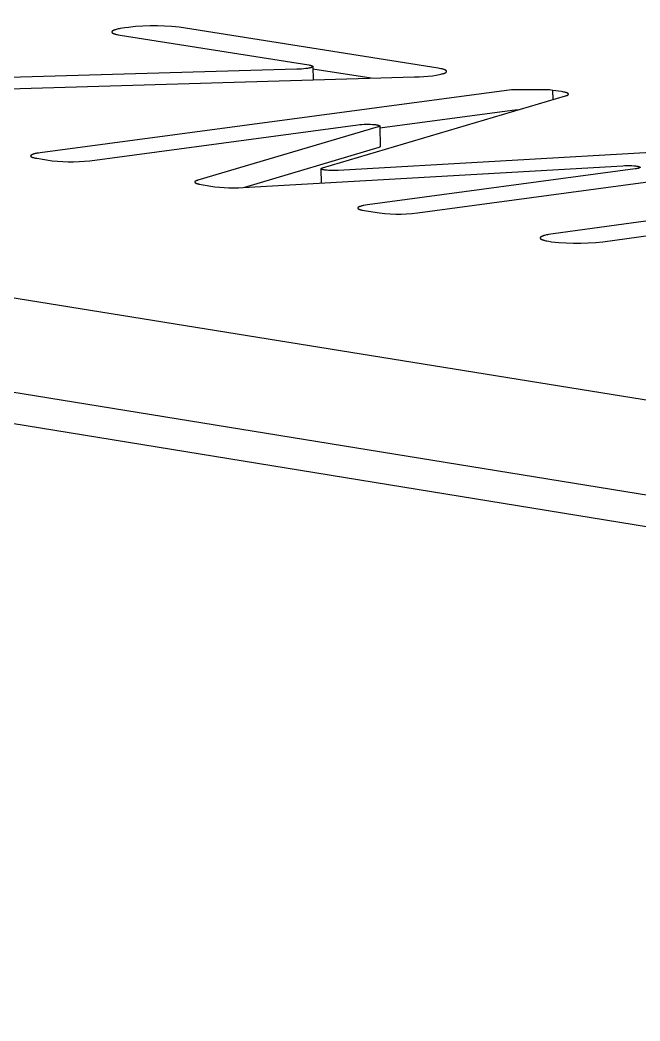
# Model space of a CAD drawing. Header units: millimetres. Extents: x 1287 to 5317, y -239 to 2577.
# Drawn here: x 2093.12 to 2115.06, y 955.5 to 990.9 of the extents above; entities that cross this region are included whole.
import ezdxf

# ---------------------------------------------------------------- set-up
doc = ezdxf.new("R2010")
doc.units = ezdxf.units.MM
doc.header["$MEASUREMENT"] = 0
doc.layers.add('Domyślny', color=7, linetype='Continuous', true_color=0x000000)
doc.layers.add('Utwórz2D linie widoczne', color=7, linetype='Continuous', true_color=0x000000)

msp = doc.modelspace()

# ---------------------------------------------------------------- linework, layer by layer
at = {"layer": 'Domyślny'}
msp.add_line((2020.561, 992.732), (2228.07, 959.308), dxfattribs=at)
at = {"layer": 'Utwórz2D linie widoczne'}
for p, q in [((2096.407, 990.526), (2096.403, 990.523)), ((2096.411, 990.528), (2096.407, 990.526)), ((2096.415, 990.53), (2096.411, 990.528)), ((2096.42, 990.533), (2096.415, 990.53)), ((2096.424, 990.535), (2096.42, 990.533)), ((2096.434, 990.539), (2096.424, 990.535)), ((2096.445, 990.544), (2096.434, 990.539)), ((2096.456, 990.548), (2096.445, 990.544)), ((2096.469, 990.553), (2096.456, 990.548)), ((2096.481, 990.557), (2096.469, 990.553)), ((2096.495, 990.561), (2096.481, 990.557)), ((2096.524, 990.57), (2096.495, 990.561)), ((2096.555, 990.578), (2096.524, 990.57)), ((2096.589, 990.586), (2096.555, 990.578)), ((2096.625, 990.594), (2096.589, 990.586)), ((2096.662, 990.601), (2096.625, 990.594)), ((2096.742, 990.614), (2096.662, 990.601)), ((2096.827, 990.627), (2096.742, 990.614)), ((2096.957, 990.644), (2096.827, 990.627)), ((2097.212, 990.67), (2096.957, 990.644)), ((2097.468, 990.688), (2097.212, 990.67)), ((2097.724, 990.697), (2097.468, 990.688)), ((2097.98, 990.697), (2097.724, 990.697)), ((2098.236, 990.688), (2097.98, 990.697)), ((2098.492, 990.671), (2098.236, 990.688)), ((2098.747, 990.645), (2098.492, 990.671)), ((2107.921, 989.199), (2098.747, 990.645)), ((2096.369, 990.485), (2096.368, 990.483)), ((2096.368, 990.483), (2096.368, 990.482)), ((2096.368, 990.482), (2096.368, 990.481)), ((2096.368, 990.481), (2096.368, 990.48)), ((2096.368, 990.48), (2096.368, 990.479)), ((2096.368, 990.479), (2096.369, 990.477)), ((2096.37, 990.489), (2096.369, 990.488)), ((2096.369, 990.488), (2096.369, 990.487)), ((2096.369, 990.487), (2096.369, 990.486)), ((2096.369, 990.486), (2096.369, 990.485)), ((2096.369, 990.477), (2096.369, 990.476)), ((2096.369, 990.476), (2096.369, 990.475)), ((2096.369, 990.475), (2096.369, 990.474)), ((2096.369, 990.474), (2096.37, 990.473)), ((2096.371, 990.492), (2096.37, 990.49)), ((2096.37, 990.49), (2096.37, 990.489)), ((2096.37, 990.473), (2096.37, 990.472)), ((2096.37, 990.472), (2096.37, 990.471)), ((2096.37, 990.471), (2096.371, 990.469)), ((2096.372, 990.494), (2096.371, 990.493)), ((2096.371, 990.493), (2096.371, 990.492)), ((2096.371, 990.469), (2096.371, 990.468)), ((2096.371, 990.468), (2096.372, 990.467)), ((2096.373, 990.496), (2096.372, 990.495)), ((2096.372, 990.495), (2096.372, 990.494)), ((2096.372, 990.467), (2096.373, 990.466)), ((2096.374, 990.497), (2096.373, 990.496)), ((2096.373, 990.466), (2096.373, 990.465)), ((2096.373, 990.465), (2096.374, 990.464)), ((2096.375, 990.5), (2096.374, 990.499)), ((2096.374, 990.499), (2096.374, 990.497)), ((2096.374, 990.464), (2096.375, 990.462)), ((2096.376, 990.501), (2096.375, 990.5)), ((2096.375, 990.462), (2096.376, 990.461)), ((2096.377, 990.502), (2096.376, 990.501)), ((2096.376, 990.461), (2096.377, 990.46)), ((2096.378, 990.503), (2096.377, 990.502)), ((2096.377, 990.46), (2096.378, 990.459)), ((2096.379, 990.505), (2096.378, 990.503)), ((2096.378, 990.459), (2096.379, 990.458)), ((2096.38, 990.506), (2096.379, 990.505)), ((2096.379, 990.458), (2096.38, 990.457)), ((2096.381, 990.507), (2096.38, 990.506)), ((2096.38, 990.457), (2096.381, 990.456)), ((2096.383, 990.508), (2096.381, 990.507)), ((2096.381, 990.456), (2096.382, 990.454)), ((2096.382, 990.454), (2096.383, 990.453)), ((2096.384, 990.509), (2096.383, 990.508)), ((2096.383, 990.453), (2096.384, 990.452)), ((2096.385, 990.51), (2096.384, 990.509)), ((2096.384, 990.452), (2096.386, 990.451)), ((2096.387, 990.512), (2096.385, 990.51)), ((2096.386, 990.451), (2096.387, 990.45)), ((2096.388, 990.513), (2096.387, 990.512)), ((2096.387, 990.45), (2096.389, 990.449)), ((2096.389, 990.514), (2096.388, 990.513)), ((2096.392, 990.516), (2096.389, 990.514)), ((2096.389, 990.449), (2096.391, 990.447)), ((2096.391, 990.447), (2096.395, 990.444)), ((2096.396, 990.519), (2096.392, 990.516)), ((2096.395, 990.444), (2096.398, 990.442)), ((2096.399, 990.521), (2096.396, 990.519)), ((2096.398, 990.442), (2096.402, 990.44)), ((2096.403, 990.523), (2096.399, 990.521)), ((2096.402, 990.44), (2096.405, 990.438)), ((2096.405, 990.438), (2096.409, 990.436)), ((2096.409, 990.436), (2096.413, 990.434)), ((2096.413, 990.434), (2096.418, 990.431)), ((2096.418, 990.431), (2096.422, 990.429)), ((2096.422, 990.429), (2096.432, 990.425)), ((2096.432, 990.425), (2096.442, 990.421)), ((2096.442, 990.421), (2096.453, 990.417)), ((2096.453, 990.417), (2096.464, 990.413)), ((2096.464, 990.413), (2096.476, 990.409)), ((2096.476, 990.409), (2096.489, 990.405)), ((2096.489, 990.405), (2096.502, 990.402)), ((2096.502, 990.402), (2096.531, 990.394)), ((2096.531, 990.394), (2096.561, 990.387)), ((2096.561, 990.387), (2096.593, 990.381)), ((2096.593, 990.381), (2096.662, 990.369)), ((2096.662, 990.369), (2103.337, 989.316)), ((2226.588, 956.048), (2019.031, 989.711)), ((2015.368, 989.235), (2222.889, 955.502)), ((2102.917, 989.161), (2080.805, 988.518)), ((2102.998, 989.164), (2102.917, 989.161)), ((2103.08, 989.169), (2102.998, 989.164)), ((2103.159, 989.175), (2103.08, 989.169)), ((2103.232, 989.183), (2103.159, 989.175)), ((2103.299, 989.192), (2103.232, 989.183)), ((2103.329, 989.197), (2103.299, 989.192)), ((2103.356, 989.202), (2103.329, 989.197)), ((2103.337, 989.316), (2103.363, 989.311)), ((2103.381, 989.208), (2103.356, 989.202)), ((2103.363, 989.311), (2103.386, 989.307)), ((2103.403, 989.213), (2103.381, 989.208)), ((2103.386, 989.307), (2103.397, 989.304)), ((2103.397, 989.304), (2103.408, 989.302)), ((2103.413, 989.216), (2103.403, 989.213)), ((2103.408, 989.302), (2103.418, 989.299)), ((2103.422, 989.219), (2103.413, 989.216)), ((2103.418, 989.299), (2103.427, 989.296)), ((2103.431, 989.222), (2103.422, 989.219)), ((2103.427, 989.296), (2103.436, 989.294)), ((2103.439, 989.224), (2103.431, 989.222)), ((2103.436, 989.294), (2103.444, 989.291)), ((2103.446, 989.227), (2103.439, 989.224)), ((2103.444, 989.291), (2103.448, 989.29)), ((2103.45, 989.229), (2103.446, 989.227)), ((2103.448, 989.29), (2103.451, 989.288)), ((2103.453, 989.23), (2103.45, 989.229)), ((2103.451, 989.288), (2103.455, 989.287)), ((2103.456, 989.232), (2103.453, 989.23)), ((2103.455, 989.287), (2103.458, 989.285)), ((2103.46, 989.233), (2103.456, 989.232)), ((2103.458, 989.285), (2103.461, 989.284)), ((2103.462, 989.235), (2103.46, 989.233)), ((2103.461, 989.284), (2103.464, 989.282)), ((2103.465, 989.236), (2103.462, 989.235)), ((2103.464, 989.282), (2103.467, 989.281)), ((2103.468, 989.238), (2103.465, 989.236)), ((2103.467, 989.281), (2103.469, 989.279)), ((2103.47, 989.239), (2103.468, 989.238)), ((2103.469, 989.279), (2103.471, 989.279)), ((2103.471, 989.24), (2103.47, 989.239)), ((2103.471, 989.279), (2103.472, 989.278)), ((2103.472, 989.241), (2103.471, 989.24)), ((2103.472, 989.278), (2103.473, 989.277)), ((2103.473, 989.241), (2103.472, 989.241)), ((2103.473, 989.277), (2103.474, 989.276)), ((2103.474, 989.242), (2103.473, 989.241)), ((2103.474, 989.276), (2103.475, 989.276)), ((2103.475, 989.243), (2103.474, 989.242)), ((2103.475, 989.276), (2103.476, 989.275)), ((2103.476, 989.244), (2103.475, 989.243)), ((2103.476, 989.275), (2103.477, 989.274)), ((2103.477, 989.244), (2103.476, 989.244)), ((2103.477, 989.274), (2103.478, 989.273)), ((2103.478, 989.245), (2103.477, 989.244)), ((2103.478, 989.273), (2103.479, 989.272)), ((2103.479, 989.246), (2103.478, 989.245)), ((2103.479, 989.272), (2103.479, 989.272)), ((2103.479, 989.272), (2103.48, 989.271)), ((2103.48, 989.247), (2103.479, 989.246)), ((2103.48, 989.271), (2103.48, 989.271)), ((2103.48, 989.271), (2103.481, 989.27)), ((2103.481, 989.248), (2103.48, 989.247)), ((2103.48, 989.247), (2103.48, 989.247)), ((2103.481, 989.27), (2103.481, 989.27)), ((2103.481, 989.27), (2103.481, 989.269)), ((2103.481, 989.269), (2103.482, 989.269)), ((2103.482, 989.249), (2103.481, 989.249)), ((2103.481, 989.249), (2103.481, 989.248)), ((2103.482, 989.269), (2103.482, 989.269)), ((2103.482, 989.269), (2103.482, 989.268)), ((2103.482, 989.268), (2103.483, 989.268)), ((2103.483, 989.251), (2103.482, 989.25)), ((2103.482, 989.25), (2103.482, 989.25)), ((2103.482, 989.25), (2103.482, 989.249)), ((2103.482, 989.249), (2103.482, 989.249)), ((2103.483, 989.268), (2103.483, 989.267)), ((2103.483, 989.267), (2103.483, 989.267)), ((2103.483, 989.267), (2103.483, 989.267)), ((2103.483, 989.267), (2103.484, 989.266)), ((2103.484, 989.252), (2103.483, 989.252)), ((2103.483, 989.252), (2103.483, 989.251)), ((2103.483, 989.251), (2103.483, 989.251)), ((2103.483, 989.251), (2103.483, 989.251)), ((2103.484, 989.266), (2103.484, 989.266)), ((2103.484, 989.266), (2103.484, 989.265)), ((2103.484, 989.265), (2103.484, 989.265)), ((2103.484, 989.265), (2103.484, 989.265)), ((2103.484, 989.265), (2103.484, 989.264)), ((2103.484, 989.264), (2103.485, 989.264)), ((2103.485, 989.255), (2103.484, 989.254)), ((2103.484, 989.254), (2103.484, 989.254)), ((2103.484, 989.254), (2103.484, 989.253)), ((2103.484, 989.253), (2103.484, 989.253)), ((2103.484, 989.253), (2103.484, 989.253)), ((2103.484, 989.253), (2103.484, 989.252)), ((2103.485, 989.264), (2103.485, 989.264)), ((2103.485, 989.264), (2103.485, 989.263)), ((2103.485, 989.263), (2103.485, 989.263)), ((2103.485, 989.263), (2103.485, 989.262)), ((2103.485, 989.262), (2103.485, 989.262)), ((2103.485, 989.262), (2103.485, 989.262)), ((2103.485, 989.262), (2103.485, 989.261)), ((2103.485, 989.261), (2103.485, 989.261)), ((2103.485, 989.261), (2103.485, 989.26)), ((2103.485, 989.26), (2103.485, 989.26)), ((2103.485, 989.26), (2103.485, 989.26)), ((2103.485, 989.26), (2103.485, 989.259)), ((2103.485, 989.259), (2103.485, 989.259)), ((2103.485, 989.259), (2103.485, 989.258)), ((2103.485, 989.258), (2103.485, 989.258)), ((2103.485, 989.258), (2103.485, 989.258)), ((2103.485, 989.258), (2103.485, 989.257)), ((2103.485, 989.257), (2103.485, 989.257)), ((2103.485, 989.257), (2103.485, 989.256)), ((2103.485, 989.256), (2103.485, 989.256)), ((2103.485, 989.256), (2103.485, 989.256)), ((2103.485, 989.256), (2103.485, 989.255)), ((2103.485, 989.255), (2103.485, 989.255)), ((2103.485, 989.255), (2103.485, 989.255)), ((2103.486, 989.255), (2103.498, 988.785)), ((2105.548, 988.845), (2103.488, 989.17)), ((2107.972, 989.191), (2107.921, 989.199)), ((2108.019, 989.182), (2107.972, 989.191)), ((2108.041, 989.177), (2108.019, 989.182)), ((2108.063, 989.172), (2108.041, 989.177)), ((2108.082, 989.167), (2108.063, 989.172)), ((2108.101, 989.161), (2108.082, 989.167)), ((2108.119, 989.156), (2108.101, 989.161)), ((2108.135, 989.15), (2108.119, 989.156)), ((2108.142, 989.147), (2108.135, 989.15)), ((2108.15, 989.145), (2108.142, 989.147)), ((2108.157, 989.142), (2108.15, 989.145)), ((2108.163, 989.139), (2108.157, 989.142)), ((2108.169, 989.136), (2108.163, 989.139)), ((2108.175, 989.133), (2108.169, 989.136)), ((2108.181, 989.13), (2108.175, 989.133)), ((2108.186, 989.127), (2108.181, 989.13)), ((2108.188, 989.125), (2108.186, 989.127)), ((2108.191, 989.124), (2108.188, 989.125)), ((2108.193, 989.122), (2108.191, 989.124)), ((2108.195, 989.121), (2108.193, 989.122)), ((2108.197, 989.119), (2108.195, 989.121)), ((2108.199, 989.118), (2108.197, 989.119)), ((2108.201, 989.116), (2108.199, 989.118)), ((2108.203, 989.115), (2108.201, 989.116)), ((2108.204, 989.113), (2108.203, 989.115)), ((2108.206, 989.112), (2108.204, 989.113)), ((2108.207, 989.11), (2108.206, 989.112)), ((2108.209, 989.109), (2108.207, 989.11)), ((2084.931, 988.245), (2107.082, 988.889)), ((2107.082, 988.889), (2107.246, 988.896)), ((2107.246, 988.896), (2107.409, 988.905)), ((2107.409, 988.905), (2107.567, 988.918)), ((2107.567, 988.918), (2107.714, 988.934)), ((2107.714, 988.934), (2107.846, 988.952)), ((2107.846, 988.952), (2107.906, 988.962)), ((2107.906, 988.962), (2107.961, 988.973)), ((2107.961, 988.973), (2108.01, 988.983)), ((2108.01, 988.983), (2108.054, 988.994)), ((2108.054, 988.994), (2108.074, 989)), ((2108.074, 989), (2108.093, 989.006)), ((2108.093, 989.006), (2108.11, 989.011)), ((2108.11, 989.011), (2108.126, 989.017)), ((2108.126, 989.017), (2108.141, 989.023)), ((2108.141, 989.023), (2108.148, 989.026)), ((2108.148, 989.026), (2108.155, 989.028)), ((2108.155, 989.028), (2108.161, 989.031)), ((2108.161, 989.031), (2108.167, 989.034)), ((2108.167, 989.034), (2108.173, 989.037)), ((2108.173, 989.037), (2108.178, 989.04)), ((2108.178, 989.04), (2108.183, 989.043)), ((2108.183, 989.043), (2108.188, 989.046)), ((2108.188, 989.046), (2108.19, 989.048)), ((2108.19, 989.048), (2108.193, 989.049)), ((2108.193, 989.049), (2108.195, 989.051)), ((2108.195, 989.051), (2108.197, 989.052)), ((2108.197, 989.052), (2108.199, 989.054)), ((2108.199, 989.054), (2108.2, 989.055)), ((2108.2, 989.055), (2108.202, 989.057)), ((2108.202, 989.057), (2108.204, 989.059)), ((2108.204, 989.059), (2108.205, 989.06)), ((2108.205, 989.06), (2108.207, 989.062)), ((2108.207, 989.062), (2108.208, 989.063)), ((2108.208, 989.063), (2108.21, 989.065)), ((2108.21, 989.108), (2108.209, 989.109)), ((2108.21, 989.107), (2108.21, 989.108)), ((2108.211, 989.106), (2108.21, 989.107)), ((2108.21, 989.065), (2108.21, 989.066)), ((2108.21, 989.066), (2108.211, 989.066)), ((2108.211, 989.105), (2108.211, 989.106)), ((2108.212, 989.105), (2108.211, 989.105)), ((2108.211, 989.067), (2108.212, 989.068)), ((2108.211, 989.066), (2108.211, 989.067)), ((2108.212, 989.104), (2108.212, 989.105)), ((2108.213, 989.103), (2108.212, 989.104)), ((2108.212, 989.068), (2108.213, 989.069)), ((2108.213, 989.102), (2108.213, 989.103)), ((2108.214, 989.102), (2108.213, 989.102)), ((2108.213, 989.069), (2108.214, 989.07)), ((2108.213, 989.069), (2108.213, 989.069)), ((2108.214, 989.101), (2108.214, 989.102)), ((2108.215, 989.1), (2108.214, 989.101)), ((2108.214, 989.072), (2108.215, 989.073)), ((2108.214, 989.071), (2108.214, 989.072)), ((2108.214, 989.07), (2108.214, 989.071)), ((2108.215, 989.099), (2108.215, 989.1)), ((2108.216, 989.098), (2108.215, 989.099)), ((2108.215, 989.073), (2108.216, 989.074)), ((2108.215, 989.073), (2108.215, 989.073)), ((2108.216, 989.097), (2108.216, 989.098)), ((2108.216, 989.098), (2108.216, 989.098)), ((2108.217, 989.096), (2108.216, 989.097)), ((2108.216, 989.075), (2108.216, 989.076)), ((2108.216, 989.076), (2108.217, 989.076)), ((2108.216, 989.074), (2108.216, 989.075)), ((2108.217, 989.095), (2108.217, 989.096)), ((2108.217, 989.094), (2108.217, 989.095)), ((2108.217, 989.095), (2108.217, 989.095)), ((2108.218, 989.093), (2108.217, 989.094)), ((2108.217, 989.079), (2108.218, 989.08)), ((2108.217, 989.078), (2108.217, 989.079)), ((2108.217, 989.077), (2108.217, 989.078)), ((2108.217, 989.076), (2108.217, 989.077)), ((2108.218, 989.092), (2108.218, 989.093)), ((2108.218, 989.091), (2108.218, 989.092)), ((2108.218, 989.09), (2108.218, 989.091)), ((2108.218, 989.091), (2108.218, 989.091)), ((2108.218, 989.089), (2108.218, 989.09)), ((2108.218, 989.088), (2108.218, 989.089)), ((2108.218, 989.087), (2108.218, 989.088)), ((2108.218, 989.086), (2108.218, 989.087)), ((2108.218, 989.087), (2108.218, 989.087)), ((2108.218, 989.085), (2108.218, 989.086)), ((2108.218, 989.084), (2108.218, 989.085)), ((2108.218, 989.083), (2108.218, 989.084)), ((2108.218, 989.084), (2108.218, 989.084)), ((2108.218, 989.082), (2108.218, 989.083)), ((2108.218, 989.081), (2108.218, 989.082)), ((2108.218, 989.08), (2108.218, 989.081)), ((2108.218, 989.08), (2108.218, 989.08)), ((2110.516, 988.436), (2093.838, 986.207)), ((2111.867, 988.434), (2110.516, 988.436)), ((2111.979, 988.414), (2111.867, 988.434)), ((2111.987, 988.09), (2111.979, 988.414)), ((2112.282, 988.371), (2111.979, 988.414)), ((2103.826, 985.674), (2112.429, 988.22)), ((2112.326, 988.364), (2112.282, 988.371)), ((2112.367, 988.357), (2112.326, 988.364)), ((2112.386, 988.353), (2112.367, 988.357)), ((2112.404, 988.349), (2112.386, 988.353)), ((2112.422, 988.345), (2112.404, 988.349)), ((2112.438, 988.34), (2112.422, 988.345)), ((2112.429, 988.22), (2112.443, 988.225)), ((2112.453, 988.336), (2112.438, 988.34)), ((2112.443, 988.225), (2112.457, 988.23)), ((2112.467, 988.331), (2112.453, 988.336)), ((2112.457, 988.23), (2112.47, 988.234)), ((2112.473, 988.329), (2112.467, 988.331)), ((2112.47, 988.234), (2112.476, 988.237)), ((2112.479, 988.326), (2112.473, 988.329)), ((2112.476, 988.237), (2112.482, 988.239)), ((2112.485, 988.324), (2112.479, 988.326)), ((2112.482, 988.239), (2112.487, 988.242)), ((2112.49, 988.322), (2112.485, 988.324)), ((2112.487, 988.242), (2112.492, 988.244)), ((2112.496, 988.319), (2112.49, 988.322)), ((2112.492, 988.244), (2112.497, 988.247)), ((2112.5, 988.317), (2112.496, 988.319)), ((2112.497, 988.247), (2112.502, 988.249)), ((2112.503, 988.315), (2112.5, 988.317)), ((2112.502, 988.249), (2112.504, 988.25)), ((2112.505, 988.314), (2112.503, 988.315)), ((2112.504, 988.25), (2112.506, 988.252)), ((2112.507, 988.313), (2112.505, 988.314)), ((2112.506, 988.252), (2112.508, 988.253)), ((2112.509, 988.312), (2112.507, 988.313)), ((2112.508, 988.253), (2112.51, 988.254)), ((2112.511, 988.31), (2112.509, 988.312)), ((2112.51, 988.254), (2112.512, 988.256)), ((2112.513, 988.309), (2112.511, 988.31)), ((2112.512, 988.256), (2112.513, 988.257)), ((2112.514, 988.308), (2112.513, 988.309)), ((2112.513, 988.257), (2112.515, 988.258)), ((2112.516, 988.306), (2112.514, 988.308)), ((2112.515, 988.258), (2112.517, 988.259)), ((2112.518, 988.305), (2112.516, 988.306)), ((2112.517, 988.259), (2112.518, 988.261)), ((2112.519, 988.304), (2112.518, 988.305)), ((2112.518, 988.261), (2112.52, 988.262)), ((2112.521, 988.303), (2112.519, 988.304)), ((2112.52, 988.262), (2112.521, 988.263)), ((2112.521, 988.302), (2112.521, 988.303)), ((2112.522, 988.301), (2112.521, 988.302)), ((2112.521, 988.263), (2112.522, 988.265)), ((2112.523, 988.301), (2112.522, 988.301)), ((2112.522, 988.265), (2112.523, 988.265)), ((2112.523, 988.3), (2112.523, 988.301)), ((2112.524, 988.299), (2112.523, 988.3)), ((2112.523, 988.266), (2112.524, 988.267)), ((2112.523, 988.265), (2112.523, 988.266)), ((2112.525, 988.298), (2112.524, 988.299)), ((2112.524, 988.299), (2112.524, 988.299)), ((2112.524, 988.267), (2112.525, 988.268)), ((2112.524, 988.267), (2112.524, 988.267)), ((2112.525, 988.297), (2112.525, 988.298)), ((2112.526, 988.297), (2112.525, 988.297)), ((2112.525, 988.268), (2112.525, 988.269)), ((2112.525, 988.269), (2112.526, 988.269)), ((2112.526, 988.296), (2112.526, 988.297)), ((2112.527, 988.295), (2112.526, 988.296)), ((2112.526, 988.269), (2112.526, 988.27)), ((2112.526, 988.27), (2112.527, 988.27)), ((2112.527, 988.294), (2112.527, 988.295)), ((2112.527, 988.295), (2112.527, 988.295)), ((2112.528, 988.294), (2112.527, 988.294)), ((2112.527, 988.271), (2112.528, 988.272)), ((2112.527, 988.27), (2112.527, 988.271)), ((2112.528, 988.293), (2112.528, 988.294)), ((2112.529, 988.292), (2112.528, 988.293)), ((2112.528, 988.273), (2112.529, 988.274)), ((2112.528, 988.272), (2112.528, 988.273)), ((2112.528, 988.272), (2112.528, 988.272)), ((2112.529, 988.291), (2112.529, 988.292)), ((2112.529, 988.292), (2112.529, 988.292)), ((2112.529, 988.29), (2112.529, 988.291)), ((2112.53, 988.29), (2112.529, 988.29)), ((2112.529, 988.275), (2112.529, 988.276)), ((2112.529, 988.276), (2112.53, 988.276)), ((2112.529, 988.274), (2112.529, 988.275)), ((2112.529, 988.274), (2112.529, 988.274)), ((2112.53, 988.289), (2112.53, 988.29)), ((2112.53, 988.288), (2112.53, 988.289)), ((2112.53, 988.287), (2112.53, 988.288)), ((2112.53, 988.288), (2112.53, 988.288)), ((2112.53, 988.286), (2112.53, 988.287)), ((2112.531, 988.286), (2112.53, 988.286)), ((2112.53, 988.279), (2112.53, 988.28)), ((2112.53, 988.28), (2112.531, 988.28)), ((2112.53, 988.278), (2112.53, 988.279)), ((2112.53, 988.277), (2112.53, 988.278)), ((2112.53, 988.278), (2112.53, 988.278)), ((2112.53, 988.276), (2112.53, 988.277)), ((2112.531, 988.285), (2112.531, 988.286)), ((2112.531, 988.284), (2112.531, 988.285)), ((2112.531, 988.283), (2112.531, 988.284)), ((2112.531, 988.284), (2112.531, 988.284)), ((2112.531, 988.282), (2112.531, 988.283)), ((2112.531, 988.281), (2112.531, 988.282)), ((2112.531, 988.282), (2112.531, 988.282)), ((2112.531, 988.28), (2112.531, 988.281)), ((2110.534, 987.703), (2105.851, 987.076)), ((2110.647, 987.716), (2110.534, 987.703)), ((2110.76, 987.726), (2110.647, 987.716)), ((2095.59, 985.928), (2105.073, 987.197)), ((2105.798, 987.124), (2099.411, 985.235)), ((2105.073, 987.197), (2105.148, 987.205)), ((2105.148, 987.205), (2105.222, 987.211)), ((2105.222, 987.211), (2105.297, 987.215)), ((2105.297, 987.215), (2105.372, 987.217)), ((2105.372, 987.217), (2105.447, 987.217)), ((2105.447, 987.217), (2105.522, 987.215)), ((2105.522, 987.215), (2105.597, 987.212)), ((2105.597, 987.212), (2105.671, 987.206)), ((2105.671, 987.206), (2105.7, 987.203)), ((2105.7, 987.203), (2105.727, 987.199)), ((2105.727, 987.199), (2105.752, 987.195)), ((2105.752, 987.195), (2105.764, 987.193)), ((2105.764, 987.193), (2105.776, 987.191)), ((2105.776, 987.191), (2105.786, 987.188)), ((2105.786, 987.188), (2105.796, 987.186)), ((2105.796, 987.186), (2105.805, 987.183)), ((2105.806, 987.126), (2105.798, 987.124)), ((2105.805, 987.183), (2105.81, 987.182)), ((2105.814, 987.129), (2105.806, 987.126)), ((2105.81, 987.182), (2105.814, 987.181)), ((2105.814, 987.181), (2105.818, 987.179)), ((2105.817, 987.13), (2105.814, 987.129)), ((2105.821, 987.131), (2105.817, 987.13)), ((2105.818, 987.179), (2105.821, 987.178)), ((2105.821, 987.178), (2105.825, 987.177)), ((2105.824, 987.133), (2105.821, 987.131)), ((2105.827, 987.134), (2105.824, 987.133)), ((2105.825, 987.177), (2105.828, 987.175)), ((2105.83, 987.136), (2105.827, 987.134)), ((2105.828, 987.175), (2105.831, 987.174)), ((2105.833, 987.137), (2105.83, 987.136)), ((2105.831, 987.174), (2105.832, 987.173)), ((2105.832, 987.173), (2105.834, 987.172)), ((2105.834, 987.138), (2105.833, 987.137)), ((2105.834, 987.172), (2105.835, 987.172)), ((2105.835, 987.138), (2105.834, 987.138)), ((2105.835, 987.172), (2105.836, 987.171)), ((2105.836, 987.139), (2105.835, 987.138)), ((2105.836, 987.171), (2105.837, 987.17)), ((2105.837, 987.14), (2105.836, 987.139)), ((2105.837, 987.17), (2105.839, 987.169)), ((2105.838, 987.141), (2105.837, 987.14)), ((2105.84, 987.141), (2105.838, 987.141)), ((2105.839, 987.169), (2105.84, 987.169)), ((2105.84, 987.169), (2105.841, 987.168)), ((2105.841, 987.142), (2105.84, 987.141)), ((2105.841, 987.168), (2105.842, 987.167)), ((2105.842, 987.144), (2105.841, 987.143)), ((2105.841, 987.143), (2105.841, 987.142)), ((2105.842, 987.167), (2105.843, 987.167)), ((2105.843, 987.144), (2105.842, 987.144)), ((2105.843, 987.167), (2105.843, 987.166)), ((2105.843, 987.166), (2105.844, 987.165)), ((2105.844, 987.145), (2105.843, 987.144)), ((2105.844, 987.165), (2105.844, 987.165)), ((2105.844, 987.165), (2105.845, 987.165)), ((2105.845, 987.146), (2105.844, 987.145)), ((2105.844, 987.145), (2105.844, 987.145)), ((2105.845, 987.165), (2105.845, 987.164)), ((2105.845, 987.164), (2105.845, 987.164)), ((2105.845, 987.164), (2105.846, 987.164)), ((2105.846, 987.147), (2105.845, 987.146)), ((2105.845, 987.146), (2105.845, 987.146)), ((2105.845, 987.146), (2105.845, 987.146)), ((2105.846, 987.164), (2105.846, 987.163)), ((2105.846, 987.163), (2105.846, 987.163)), ((2105.846, 987.163), (2105.847, 987.162)), ((2105.847, 987.148), (2105.846, 987.148)), ((2105.846, 987.148), (2105.846, 987.147)), ((2105.846, 987.147), (2105.846, 987.147)), ((2105.847, 987.162), (2105.847, 987.162)), ((2105.847, 987.162), (2105.847, 987.162)), ((2105.847, 987.162), (2105.847, 987.161)), ((2105.847, 987.161), (2105.848, 987.161)), ((2105.848, 987.149), (2105.847, 987.149)), ((2105.847, 987.149), (2105.847, 987.149)), ((2105.847, 987.149), (2105.847, 987.148)), ((2105.847, 987.148), (2105.847, 987.148)), ((2105.848, 987.161), (2105.848, 987.161)), ((2105.848, 987.161), (2105.848, 987.16)), ((2105.848, 987.16), (2105.848, 987.16)), ((2105.848, 987.16), (2105.848, 987.16)), ((2105.848, 987.16), (2105.849, 987.159)), ((2105.849, 987.151), (2105.848, 987.151)), ((2105.848, 987.151), (2105.848, 987.151)), ((2105.848, 987.151), (2105.848, 987.15)), ((2105.848, 987.15), (2105.848, 987.15)), ((2105.848, 987.15), (2105.848, 987.149)), ((2105.849, 987.159), (2105.849, 987.159)), ((2105.849, 987.159), (2105.849, 987.158)), ((2105.849, 987.158), (2105.849, 987.158)), ((2105.849, 987.158), (2105.849, 987.158)), ((2105.849, 987.158), (2105.849, 987.157)), ((2105.849, 987.157), (2105.849, 987.157)), ((2105.849, 987.157), (2105.849, 987.157)), ((2105.849, 987.157), (2105.849, 987.156)), ((2105.849, 987.156), (2105.849, 987.156)), ((2105.849, 987.156), (2105.849, 987.155)), ((2105.849, 987.155), (2105.849, 987.155)), ((2105.849, 987.155), (2105.849, 987.155)), ((2105.849, 987.155), (2105.849, 987.154)), ((2105.849, 987.154), (2105.849, 987.154)), ((2105.849, 987.154), (2105.849, 987.154)), ((2105.849, 987.154), (2105.849, 987.153)), ((2105.849, 987.153), (2105.849, 987.153)), ((2105.849, 987.153), (2105.849, 987.152)), ((2105.849, 987.152), (2105.849, 987.152)), ((2105.849, 987.152), (2105.849, 987.152)), ((2105.849, 987.152), (2105.849, 987.151)), ((2105.849, 987.152), (2105.868, 986.42)), ((2105.816, 986.389), (2101.066, 984.982)), ((2122.533, 986.627), (2104.385, 985.585)), ((2105.868, 986.42), (2105.816, 986.389)), ((2107.182, 984.081), (2123.872, 986.33)), ((2093.496, 986.1), (2093.495, 986.099)), ((2093.495, 986.099), (2093.495, 986.098)), ((2093.495, 986.098), (2093.495, 986.098)), ((2093.495, 986.098), (2093.495, 986.097)), ((2093.495, 986.097), (2093.495, 986.096)), ((2093.495, 986.096), (2093.495, 986.095)), ((2093.495, 986.095), (2093.496, 986.094)), ((2093.497, 986.105), (2093.496, 986.104)), ((2093.496, 986.104), (2093.496, 986.103)), ((2093.496, 986.103), (2093.496, 986.102)), ((2093.496, 986.102), (2093.496, 986.101)), ((2093.496, 986.101), (2093.496, 986.1)), ((2093.496, 986.094), (2093.496, 986.093)), ((2093.496, 986.093), (2093.496, 986.092)), ((2093.496, 986.092), (2093.496, 986.091)), ((2093.496, 986.091), (2093.496, 986.091)), ((2093.496, 986.091), (2093.497, 986.09)), ((2093.498, 986.107), (2093.497, 986.106)), ((2093.497, 986.106), (2093.497, 986.106)), ((2093.497, 986.106), (2093.497, 986.105)), ((2093.497, 986.09), (2093.497, 986.089)), ((2093.497, 986.089), (2093.498, 986.088)), ((2093.499, 986.109), (2093.498, 986.108)), ((2093.498, 986.108), (2093.498, 986.107)), ((2093.498, 986.088), (2093.498, 986.087)), ((2093.498, 986.087), (2093.498, 986.086)), ((2093.498, 986.086), (2093.499, 986.085)), ((2093.5, 986.111), (2093.499, 986.11)), ((2093.499, 986.11), (2093.499, 986.109)), ((2093.499, 986.085), (2093.5, 986.084)), ((2093.501, 986.112), (2093.5, 986.111)), ((2093.5, 986.084), (2093.5, 986.084)), ((2093.5, 986.084), (2093.501, 986.083)), ((2093.502, 986.114), (2093.501, 986.113)), ((2093.501, 986.113), (2093.501, 986.112)), ((2093.501, 986.083), (2093.501, 986.082)), ((2093.501, 986.082), (2093.502, 986.081)), ((2093.503, 986.114), (2093.502, 986.114)), ((2093.502, 986.081), (2093.503, 986.08)), ((2093.504, 986.116), (2093.503, 986.115)), ((2093.503, 986.115), (2093.503, 986.114)), ((2093.503, 986.08), (2093.504, 986.079)), ((2093.505, 986.117), (2093.504, 986.116)), ((2093.504, 986.079), (2093.505, 986.078)), ((2093.506, 986.118), (2093.505, 986.117)), ((2093.505, 986.078), (2093.505, 986.078)), ((2093.505, 986.078), (2093.506, 986.077)), ((2093.507, 986.119), (2093.506, 986.118)), ((2093.506, 986.077), (2093.507, 986.076)), ((2093.508, 986.12), (2093.507, 986.119)), ((2093.507, 986.076), (2093.508, 986.075)), ((2093.509, 986.121), (2093.508, 986.12)), ((2093.508, 986.075), (2093.509, 986.074)), ((2093.51, 986.122), (2093.509, 986.121)), ((2093.509, 986.074), (2093.51, 986.073)), ((2093.511, 986.122), (2093.51, 986.122)), ((2093.51, 986.073), (2093.512, 986.072)), ((2093.513, 986.124), (2093.511, 986.122)), ((2093.512, 986.072), (2093.515, 986.07)), ((2093.516, 986.126), (2093.513, 986.124)), ((2093.515, 986.07), (2093.517, 986.068)), ((2093.519, 986.128), (2093.516, 986.126)), ((2093.517, 986.068), (2093.52, 986.067)), ((2093.521, 986.129), (2093.519, 986.128)), ((2093.52, 986.067), (2093.523, 986.065)), ((2093.524, 986.131), (2093.521, 986.129)), ((2093.523, 986.065), (2093.526, 986.064)), ((2093.527, 986.133), (2093.524, 986.131)), ((2093.526, 986.064), (2093.529, 986.062)), ((2093.53, 986.135), (2093.527, 986.133)), ((2093.529, 986.062), (2093.532, 986.06)), ((2093.534, 986.136), (2093.53, 986.135)), ((2093.532, 986.06), (2093.535, 986.059)), ((2093.537, 986.138), (2093.534, 986.136)), ((2093.535, 986.059), (2093.542, 986.056)), ((2093.545, 986.142), (2093.537, 986.138)), ((2093.542, 986.056), (2093.55, 986.052)), ((2093.553, 986.145), (2093.545, 986.142)), ((2093.55, 986.052), (2093.558, 986.049)), ((2093.561, 986.148), (2093.553, 986.145)), ((2093.558, 986.049), (2093.566, 986.046)), ((2093.57, 986.152), (2093.561, 986.148)), ((2093.566, 986.046), (2093.575, 986.044)), ((2093.58, 986.155), (2093.57, 986.152)), ((2093.575, 986.044), (2093.585, 986.041)), ((2093.59, 986.158), (2093.58, 986.155)), ((2093.585, 986.041), (2093.595, 986.038)), ((2093.612, 986.165), (2093.59, 986.158)), ((2093.595, 986.038), (2093.616, 986.032)), ((2093.635, 986.171), (2093.612, 986.165)), ((2093.616, 986.032), (2093.638, 986.027)), ((2093.66, 986.177), (2093.635, 986.171)), ((2093.638, 986.027), (2093.662, 986.022)), ((2093.687, 986.182), (2093.66, 986.177)), ((2093.662, 986.022), (2093.714, 986.013)), ((2093.715, 986.188), (2093.687, 986.182)), ((2093.714, 986.013), (2094.255, 985.927)), ((2093.775, 986.198), (2093.715, 986.188)), ((2093.838, 986.207), (2093.775, 986.198)), ((2094.255, 985.927), (2094.445, 985.907)), ((2095.4, 985.908), (2095.59, 985.928)), ((2094.445, 985.907), (2094.636, 985.894)), ((2094.636, 985.894), (2094.827, 985.888)), ((2094.827, 985.888), (2095.018, 985.888)), ((2095.018, 985.888), (2095.209, 985.895)), ((2095.209, 985.895), (2095.4, 985.908)), ((2101.019, 984.979), (2114.45, 985.75)), ((2103.774, 985.646), (2103.775, 985.647)), ((2103.774, 985.645), (2103.774, 985.646)), ((2103.774, 985.646), (2103.774, 985.646)), ((2103.774, 985.646), (2103.774, 985.646)), ((2103.774, 985.644), (2103.774, 985.645)), ((2103.774, 985.645), (2103.774, 985.645)), ((2103.774, 985.645), (2103.774, 985.645)), ((2103.774, 985.643), (2103.774, 985.644)), ((2103.774, 985.644), (2103.774, 985.644)), ((2103.774, 985.644), (2103.774, 985.644)), ((2103.774, 985.644), (2103.774, 985.644)), ((2103.774, 985.642), (2103.774, 985.643)), ((2103.774, 985.643), (2103.774, 985.643)), ((2103.774, 985.643), (2103.774, 985.643)), ((2103.774, 985.641), (2103.774, 985.642)), ((2103.774, 985.642), (2103.774, 985.642)), ((2103.774, 985.642), (2103.774, 985.642)), ((2103.774, 985.64), (2103.774, 985.641)), ((2103.774, 985.641), (2103.774, 985.641)), ((2103.774, 985.641), (2103.774, 985.641)), ((2103.774, 985.639), (2103.774, 985.64)), ((2103.774, 985.64), (2103.774, 985.64)), ((2103.774, 985.64), (2103.774, 985.64)), ((2103.787, 985.138), (2103.774, 985.64)), ((2103.775, 985.638), (2103.774, 985.639)), ((2103.774, 985.639), (2103.774, 985.639)), ((2103.774, 985.639), (2103.774, 985.639)), ((2103.775, 985.648), (2103.776, 985.649)), ((2103.775, 985.647), (2103.775, 985.648)), ((2103.775, 985.648), (2103.775, 985.648)), ((2103.775, 985.648), (2103.775, 985.648)), ((2103.775, 985.647), (2103.775, 985.647)), ((2103.775, 985.647), (2103.775, 985.647)), ((2103.775, 985.637), (2103.775, 985.638)), ((2103.775, 985.638), (2103.775, 985.638)), ((2103.775, 985.638), (2103.775, 985.638)), ((2103.776, 985.637), (2103.775, 985.637)), ((2103.775, 985.637), (2103.775, 985.637)), ((2103.775, 985.637), (2103.775, 985.637)), ((2103.776, 985.649), (2103.776, 985.65)), ((2103.776, 985.65), (2103.776, 985.65)), ((2103.776, 985.65), (2103.777, 985.65)), ((2103.776, 985.649), (2103.776, 985.649)), ((2103.776, 985.649), (2103.776, 985.649)), ((2103.776, 985.636), (2103.776, 985.637)), ((2103.776, 985.635), (2103.776, 985.636)), ((2103.776, 985.636), (2103.776, 985.636)), ((2103.776, 985.636), (2103.776, 985.636)), ((2103.777, 985.635), (2103.776, 985.635)), ((2103.777, 985.65), (2103.777, 985.651)), ((2103.777, 985.651), (2103.777, 985.651)), ((2103.777, 985.651), (2103.778, 985.651)), ((2103.777, 985.634), (2103.777, 985.635)), ((2103.777, 985.635), (2103.777, 985.635)), ((2103.778, 985.634), (2103.777, 985.634)), ((2103.777, 985.634), (2103.777, 985.634)), ((2103.778, 985.652), (2103.779, 985.653)), ((2103.778, 985.651), (2103.778, 985.652)), ((2103.778, 985.652), (2103.778, 985.652)), ((2103.778, 985.633), (2103.778, 985.634)), ((2103.779, 985.632), (2103.778, 985.633)), ((2103.778, 985.633), (2103.778, 985.633)), ((2103.779, 985.653), (2103.78, 985.653)), ((2103.78, 985.632), (2103.779, 985.632)), ((2103.78, 985.654), (2103.781, 985.655)), ((2103.78, 985.653), (2103.78, 985.654)), ((2103.78, 985.631), (2103.78, 985.632)), ((2103.781, 985.631), (2103.78, 985.631)), ((2103.781, 985.655), (2103.782, 985.655)), ((2103.782, 985.63), (2103.781, 985.631)), ((2103.782, 985.655), (2103.783, 985.656)), ((2103.783, 985.629), (2103.782, 985.63)), ((2103.783, 985.656), (2103.784, 985.657)), ((2103.784, 985.629), (2103.783, 985.629)), ((2103.784, 985.657), (2103.785, 985.657)), ((2103.785, 985.628), (2103.784, 985.629)), ((2103.785, 985.657), (2103.785, 985.658)), ((2103.785, 985.658), (2103.786, 985.658)), ((2103.786, 985.627), (2103.785, 985.628)), ((2103.786, 985.658), (2103.787, 985.659)), ((2103.787, 985.627), (2103.786, 985.627)), ((2103.787, 985.659), (2103.79, 985.66)), ((2103.788, 985.626), (2103.787, 985.627)), ((2103.79, 985.625), (2103.788, 985.626)), ((2103.79, 985.66), (2103.792, 985.662)), ((2103.792, 985.624), (2103.79, 985.625)), ((2103.792, 985.662), (2103.794, 985.663)), ((2103.795, 985.623), (2103.792, 985.624)), ((2103.794, 985.663), (2103.797, 985.664)), ((2103.797, 985.621), (2103.795, 985.623)), ((2103.797, 985.664), (2103.8, 985.665)), ((2103.8, 985.62), (2103.797, 985.621)), ((2103.8, 985.665), (2103.802, 985.666)), ((2103.803, 985.619), (2103.8, 985.62)), ((2103.802, 985.666), (2103.805, 985.668)), ((2103.806, 985.618), (2103.803, 985.619)), ((2103.805, 985.668), (2103.812, 985.67)), ((2103.813, 985.616), (2103.806, 985.618)), ((2103.812, 985.67), (2103.818, 985.672)), ((2103.82, 985.614), (2103.813, 985.616)), ((2103.818, 985.672), (2103.826, 985.674)), ((2103.828, 985.611), (2103.82, 985.614)), ((2103.836, 985.609), (2103.828, 985.611)), ((2103.845, 985.607), (2103.836, 985.609)), ((2103.864, 985.604), (2103.845, 985.607)), ((2103.884, 985.6), (2103.864, 985.604)), ((2103.906, 985.597), (2103.884, 985.6)), ((2103.93, 985.594), (2103.906, 985.597)), ((2103.985, 985.589), (2103.93, 985.594)), ((2104.046, 985.584), (2103.985, 985.589)), ((2104.112, 985.582), (2104.046, 985.584)), ((2104.182, 985.58), (2104.112, 985.582)), ((2104.252, 985.581), (2104.182, 985.58)), ((2104.321, 985.582), (2104.252, 985.581)), ((2104.385, 985.585), (2104.321, 985.582)), ((2114.894, 985.638), (2105.416, 984.363)), ((2114.45, 985.75), (2114.525, 985.754)), ((2114.525, 985.754), (2114.605, 985.755)), ((2114.605, 985.755), (2114.688, 985.755)), ((2114.688, 985.755), (2114.768, 985.752)), ((2114.768, 985.752), (2114.843, 985.748)), ((2114.843, 985.748), (2114.877, 985.745)), ((2114.877, 985.745), (2114.909, 985.741)), ((2114.922, 985.642), (2114.894, 985.638)), ((2114.909, 985.741), (2114.937, 985.738)), ((2114.948, 985.647), (2114.922, 985.642)), ((2114.937, 985.738), (2114.963, 985.734)), ((2114.973, 985.652), (2114.948, 985.647)), ((2114.963, 985.734), (2114.986, 985.729)), ((2114.985, 985.654), (2114.973, 985.652)), ((2114.995, 985.657), (2114.985, 985.654)), ((2114.986, 985.729), (2114.996, 985.727)), ((2115.006, 985.66), (2114.995, 985.657)), ((2114.996, 985.727), (2115.005, 985.725)), ((2115.005, 985.725), (2115.014, 985.723)), ((2115.015, 985.662), (2115.006, 985.66)), ((2115.014, 985.723), (2115.022, 985.72)), ((2115.024, 985.665), (2115.015, 985.662)), ((2115.022, 985.72), (2115.026, 985.719)), ((2115.028, 985.667), (2115.024, 985.665)), ((2115.026, 985.719), (2115.029, 985.718)), ((2115.032, 985.668), (2115.028, 985.667)), ((2115.029, 985.718), (2115.033, 985.716)), ((2115.035, 985.67), (2115.032, 985.668)), ((2115.033, 985.716), (2115.036, 985.715)), ((2115.039, 985.671), (2115.035, 985.67)), ((2115.036, 985.715), (2115.039, 985.714)), ((2115.039, 985.714), (2115.042, 985.713)), ((2115.042, 985.673), (2115.039, 985.671)), ((2115.042, 985.713), (2115.045, 985.711)), ((2115.045, 985.674), (2115.042, 985.673)), ((2115.045, 985.711), (2115.047, 985.711)), ((2115.046, 985.675), (2115.045, 985.674)), ((2115.048, 985.676), (2115.046, 985.675)), ((2115.047, 985.711), (2115.048, 985.71)), ((2115.048, 985.71), (2115.049, 985.709)), ((2115.049, 985.676), (2115.048, 985.676)), ((2115.049, 985.709), (2115.05, 985.708)), ((2115.05, 985.677), (2115.049, 985.676)), ((2115.05, 985.708), (2115.051, 985.708)), ((2115.051, 985.678), (2115.05, 985.677)), ((2115.051, 985.708), (2115.052, 985.707)), ((2115.052, 985.679), (2115.051, 985.678)), ((2115.052, 985.707), (2115.053, 985.706)), ((2115.054, 985.679), (2115.052, 985.679)), ((2115.053, 985.706), (2115.054, 985.706)), ((2115.054, 985.706), (2115.055, 985.705)), ((2115.055, 985.68), (2115.054, 985.679)), ((2115.055, 985.705), (2115.056, 985.704)), ((2115.056, 985.681), (2115.055, 985.68)), ((2115.056, 985.704), (2115.057, 985.704)), ((2115.057, 985.682), (2115.056, 985.682)), ((2115.056, 985.682), (2115.056, 985.681)), ((2115.057, 985.704), (2115.057, 985.703)), ((2115.057, 985.703), (2115.058, 985.703)), ((2115.058, 985.683), (2115.057, 985.682)), ((2115.057, 985.682), (2115.057, 985.682)), ((2115.058, 985.703), (2115.058, 985.702)), ((2115.058, 985.702), (2115.059, 985.702)), ((2115.059, 985.684), (2115.058, 985.684)), ((2115.058, 985.684), (2115.058, 985.683)), ((2115.058, 985.683), (2115.058, 985.683)), ((2115.059, 985.702), (2115.059, 985.702)), ((2115.059, 985.702), (2115.059, 985.701)), ((2115.059, 985.701), (2115.06, 985.701)), ((2115.06, 985.685), (2115.059, 985.685)), ((2115.059, 985.685), (2115.059, 985.684)), ((2115.059, 985.684), (2115.059, 985.684)), ((2115.06, 985.701), (2115.06, 985.701)), ((2115.06, 985.701), (2115.06, 985.7)), ((2115.06, 985.7), (2115.06, 985.7)), ((2115.06, 985.7), (2115.061, 985.699)), ((2115.061, 985.686), (2115.06, 985.686)), ((2115.06, 985.686), (2115.06, 985.686)), ((2115.06, 985.686), (2115.06, 985.685)), ((2115.061, 985.699), (2115.061, 985.699)), ((2115.061, 985.699), (2115.061, 985.699)), ((2115.061, 985.699), (2115.061, 985.698)), ((2115.061, 985.698), (2115.062, 985.698)), ((2115.062, 985.688), (2115.061, 985.688)), ((2115.061, 985.688), (2115.061, 985.687)), ((2115.061, 985.687), (2115.061, 985.687)), ((2115.061, 985.687), (2115.061, 985.687)), ((2115.061, 985.687), (2115.061, 985.686)), ((2115.062, 985.698), (2115.062, 985.698)), ((2115.062, 985.698), (2115.062, 985.697)), ((2115.062, 985.697), (2115.062, 985.697)), ((2115.062, 985.697), (2115.062, 985.697)), ((2115.062, 985.697), (2115.062, 985.696)), ((2115.062, 985.696), (2115.062, 985.696)), ((2115.062, 985.696), (2115.062, 985.695)), ((2115.062, 985.695), (2115.063, 985.695)), ((2115.063, 985.691), (2115.062, 985.69)), ((2115.062, 985.69), (2115.062, 985.69)), ((2115.062, 985.69), (2115.062, 985.69)), ((2115.062, 985.69), (2115.062, 985.689)), ((2115.062, 985.689), (2115.062, 985.689)), ((2115.062, 985.689), (2115.062, 985.689)), ((2115.062, 985.689), (2115.062, 985.688)), ((2115.063, 985.695), (2115.063, 985.695)), ((2115.063, 985.695), (2115.063, 985.694)), ((2115.063, 985.694), (2115.063, 985.694)), ((2115.063, 985.694), (2115.063, 985.694)), ((2115.063, 985.694), (2115.063, 985.693)), ((2115.063, 985.693), (2115.063, 985.693)), ((2115.063, 985.693), (2115.063, 985.692)), ((2115.063, 985.692), (2115.063, 985.692)), ((2115.063, 985.692), (2115.063, 985.692)), ((2115.063, 985.692), (2115.063, 985.691)), ((2115.063, 985.691), (2115.063, 985.691)), ((2099.358, 985.217), (2099.353, 985.215)), ((2099.364, 985.219), (2099.358, 985.217)), ((2099.37, 985.222), (2099.364, 985.219)), ((2099.383, 985.226), (2099.37, 985.222)), ((2099.396, 985.231), (2099.383, 985.226)), ((2099.411, 985.235), (2099.396, 985.231)), ((2128.339, 985.553), (2111.992, 983.344)), ((2113.753, 983.063), (2130.101, 985.275)), ((2099.307, 985.174), (2099.306, 985.174)), ((2099.306, 985.174), (2099.306, 985.173)), ((2099.306, 985.173), (2099.306, 985.172)), ((2099.306, 985.172), (2099.306, 985.172)), ((2099.306, 985.172), (2099.306, 985.171)), ((2099.306, 985.171), (2099.306, 985.17)), ((2099.306, 985.17), (2099.306, 985.17)), ((2099.306, 985.17), (2099.306, 985.169)), ((2099.306, 985.169), (2099.307, 985.169)), ((2099.308, 985.179), (2099.307, 985.178)), ((2099.307, 985.178), (2099.307, 985.177)), ((2099.307, 985.177), (2099.307, 985.177)), ((2099.307, 985.177), (2099.307, 985.176)), ((2099.307, 985.176), (2099.307, 985.176)), ((2099.307, 985.176), (2099.307, 985.175)), ((2099.307, 985.175), (2099.307, 985.174)), ((2099.307, 985.169), (2099.307, 985.168)), ((2099.307, 985.168), (2099.307, 985.167)), ((2099.307, 985.167), (2099.307, 985.167)), ((2099.307, 985.167), (2099.307, 985.166)), ((2099.307, 985.166), (2099.307, 985.165)), ((2099.307, 985.165), (2099.307, 985.165)), ((2099.307, 985.165), (2099.308, 985.164)), ((2099.309, 985.181), (2099.308, 985.181)), ((2099.308, 985.181), (2099.308, 985.18)), ((2099.308, 985.18), (2099.308, 985.179)), ((2099.308, 985.179), (2099.308, 985.179)), ((2099.308, 985.164), (2099.308, 985.163)), ((2099.308, 985.163), (2099.308, 985.163)), ((2099.308, 985.163), (2099.309, 985.162)), ((2099.31, 985.183), (2099.309, 985.183)), ((2099.309, 985.183), (2099.309, 985.182)), ((2099.309, 985.182), (2099.309, 985.181)), ((2099.309, 985.162), (2099.309, 985.161)), ((2099.309, 985.161), (2099.309, 985.161)), ((2099.309, 985.161), (2099.31, 985.16)), ((2099.311, 985.185), (2099.31, 985.184)), ((2099.31, 985.184), (2099.31, 985.183)), ((2099.31, 985.16), (2099.31, 985.16)), ((2099.31, 985.16), (2099.31, 985.159)), ((2099.31, 985.159), (2099.311, 985.158)), ((2099.312, 985.186), (2099.311, 985.185)), ((2099.311, 985.185), (2099.311, 985.185)), ((2099.311, 985.158), (2099.311, 985.158)), ((2099.311, 985.158), (2099.312, 985.157)), ((2099.313, 985.188), (2099.312, 985.187)), ((2099.312, 985.187), (2099.312, 985.186)), ((2099.312, 985.186), (2099.312, 985.186)), ((2099.312, 985.157), (2099.312, 985.156)), ((2099.312, 985.156), (2099.313, 985.156)), ((2099.314, 985.188), (2099.313, 985.188)), ((2099.313, 985.156), (2099.313, 985.155)), ((2099.313, 985.155), (2099.314, 985.154)), ((2099.315, 985.19), (2099.314, 985.189)), ((2099.314, 985.189), (2099.314, 985.188)), ((2099.314, 985.154), (2099.314, 985.154)), ((2099.314, 985.154), (2099.315, 985.153)), ((2099.316, 985.191), (2099.315, 985.19)), ((2099.315, 985.153), (2099.315, 985.153)), ((2099.315, 985.153), (2099.317, 985.151)), ((2099.317, 985.192), (2099.316, 985.191)), ((2099.318, 985.193), (2099.317, 985.192)), ((2099.317, 985.151), (2099.318, 985.15)), ((2099.32, 985.195), (2099.318, 985.193)), ((2099.318, 985.15), (2099.32, 985.149)), ((2099.321, 985.196), (2099.32, 985.195)), ((2099.32, 985.149), (2099.321, 985.148)), ((2099.323, 985.197), (2099.321, 985.196)), ((2099.321, 985.148), (2099.323, 985.146)), ((2099.325, 985.199), (2099.323, 985.197)), ((2099.323, 985.146), (2099.324, 985.145)), ((2099.324, 985.145), (2099.326, 985.144)), ((2099.326, 985.2), (2099.325, 985.199)), ((2099.328, 985.201), (2099.326, 985.2)), ((2099.326, 985.144), (2099.328, 985.143)), ((2099.33, 985.202), (2099.328, 985.201)), ((2099.328, 985.143), (2099.33, 985.141)), ((2099.332, 985.204), (2099.33, 985.202)), ((2099.33, 985.141), (2099.332, 985.14)), ((2099.334, 985.205), (2099.332, 985.204)), ((2099.332, 985.14), (2099.334, 985.139)), ((2099.338, 985.207), (2099.334, 985.205)), ((2099.334, 985.139), (2099.338, 985.137)), ((2099.343, 985.21), (2099.338, 985.207)), ((2099.338, 985.137), (2099.343, 985.134)), ((2099.348, 985.212), (2099.343, 985.21)), ((2099.343, 985.134), (2099.348, 985.132)), ((2099.353, 985.215), (2099.348, 985.212)), ((2099.348, 985.132), (2099.353, 985.129)), ((2099.353, 985.129), (2099.359, 985.127)), ((2099.359, 985.127), (2099.365, 985.125)), ((2099.365, 985.125), (2099.371, 985.122)), ((2099.371, 985.122), (2099.385, 985.118)), ((2099.385, 985.118), (2099.399, 985.114)), ((2099.399, 985.114), (2099.414, 985.109)), ((2099.414, 985.109), (2099.431, 985.105)), ((2099.431, 985.105), (2099.448, 985.101)), ((2099.448, 985.101), (2099.486, 985.094)), ((2099.486, 985.094), (2099.526, 985.087)), ((2099.526, 985.087), (2100.015, 985.009)), ((2100.015, 985.009), (2100.182, 984.991)), ((2100.182, 984.991), (2100.349, 984.978)), ((2100.349, 984.978), (2100.516, 984.97)), ((2100.516, 984.97), (2100.684, 984.968)), ((2100.684, 984.968), (2100.851, 984.971)), ((2100.851, 984.971), (2101.019, 984.979)), ((2105.076, 984.257), (2105.075, 984.257)), ((2105.075, 984.257), (2105.075, 984.256)), ((2105.075, 984.256), (2105.075, 984.255)), ((2105.075, 984.255), (2105.075, 984.254)), ((2105.075, 984.254), (2105.075, 984.253)), ((2105.075, 984.253), (2105.075, 984.252)), ((2105.075, 984.252), (2105.075, 984.251)), ((2105.075, 984.251), (2105.075, 984.25)), ((2105.075, 984.25), (2105.075, 984.249)), ((2105.075, 984.249), (2105.075, 984.249)), ((2105.075, 984.249), (2105.075, 984.248)), ((2105.075, 984.248), (2105.076, 984.247)), ((2105.077, 984.261), (2105.076, 984.26)), ((2105.076, 984.26), (2105.076, 984.259)), ((2105.076, 984.259), (2105.076, 984.258)), ((2105.076, 984.258), (2105.076, 984.257)), ((2105.076, 984.247), (2105.076, 984.246)), ((2105.076, 984.246), (2105.076, 984.245)), ((2105.076, 984.245), (2105.077, 984.244)), ((2105.078, 984.263), (2105.077, 984.262)), ((2105.077, 984.262), (2105.077, 984.261)), ((2105.077, 984.244), (2105.077, 984.243)), ((2105.077, 984.243), (2105.077, 984.242)), ((2105.077, 984.242), (2105.078, 984.242)), ((2105.079, 984.265), (2105.078, 984.264)), ((2105.078, 984.264), (2105.078, 984.263)), ((2105.078, 984.242), (2105.078, 984.241)), ((2105.078, 984.241), (2105.079, 984.24)), ((2105.08, 984.266), (2105.079, 984.265)), ((2105.079, 984.265), (2105.079, 984.265)), ((2105.079, 984.24), (2105.079, 984.239)), ((2105.079, 984.239), (2105.08, 984.238)), ((2105.081, 984.267), (2105.08, 984.266)), ((2105.08, 984.238), (2105.081, 984.237)), ((2105.082, 984.269), (2105.081, 984.268)), ((2105.081, 984.268), (2105.081, 984.267)), ((2105.081, 984.237), (2105.081, 984.236)), ((2105.081, 984.236), (2105.082, 984.235)), ((2105.083, 984.27), (2105.082, 984.269)), ((2105.082, 984.235), (2105.083, 984.235)), ((2105.084, 984.272), (2105.083, 984.271)), ((2105.083, 984.271), (2105.083, 984.27)), ((2105.083, 984.235), (2105.084, 984.234)), ((2105.085, 984.273), (2105.084, 984.272)), ((2105.084, 984.234), (2105.085, 984.233)), ((2105.086, 984.274), (2105.085, 984.273)), ((2105.085, 984.233), (2105.085, 984.232)), ((2105.085, 984.232), (2105.086, 984.231)), ((2105.087, 984.274), (2105.086, 984.274)), ((2105.086, 984.231), (2105.087, 984.23)), ((2105.088, 984.275), (2105.087, 984.274)), ((2105.087, 984.23), (2105.088, 984.229)), ((2105.089, 984.276), (2105.088, 984.275)), ((2105.088, 984.229), (2105.089, 984.229)), ((2105.09, 984.277), (2105.089, 984.276)), ((2105.089, 984.229), (2105.09, 984.228)), ((2105.092, 984.279), (2105.09, 984.277)), ((2105.09, 984.228), (2105.093, 984.226)), ((2105.095, 984.281), (2105.092, 984.279)), ((2105.093, 984.226), (2105.095, 984.224)), ((2105.097, 984.282), (2105.095, 984.281)), ((2105.095, 984.224), (2105.098, 984.223)), ((2105.1, 984.284), (2105.097, 984.282)), ((2105.098, 984.223), (2105.1, 984.221)), ((2105.103, 984.286), (2105.1, 984.284)), ((2105.1, 984.221), (2105.103, 984.219)), ((2105.106, 984.288), (2105.103, 984.286)), ((2105.103, 984.219), (2105.106, 984.218)), ((2105.109, 984.289), (2105.106, 984.288)), ((2105.106, 984.218), (2105.109, 984.216)), ((2105.113, 984.291), (2105.109, 984.289)), ((2105.109, 984.216), (2105.112, 984.215)), ((2105.112, 984.215), (2105.116, 984.213)), ((2105.116, 984.293), (2105.113, 984.291)), ((2105.124, 984.296), (2105.116, 984.293)), ((2105.116, 984.213), (2105.123, 984.21)), ((2105.123, 984.21), (2105.131, 984.207)), ((2105.131, 984.3), (2105.124, 984.296)), ((2105.14, 984.303), (2105.131, 984.3)), ((2105.131, 984.207), (2105.139, 984.204)), ((2105.139, 984.204), (2105.147, 984.201)), ((2105.149, 984.307), (2105.14, 984.303)), ((2105.147, 984.201), (2105.157, 984.198)), ((2105.159, 984.31), (2105.149, 984.307)), ((2105.157, 984.198), (2105.166, 984.195)), ((2105.169, 984.313), (2105.159, 984.31)), ((2105.166, 984.195), (2105.176, 984.192)), ((2105.19, 984.32), (2105.169, 984.313)), ((2105.176, 984.192), (2105.198, 984.186)), ((2105.214, 984.326), (2105.19, 984.32)), ((2105.198, 984.186), (2105.22, 984.181)), ((2105.239, 984.332), (2105.214, 984.326)), ((2105.22, 984.181), (2105.244, 984.176)), ((2105.265, 984.338), (2105.239, 984.332)), ((2105.244, 984.176), (2105.296, 984.167)), ((2105.293, 984.343), (2105.265, 984.338)), ((2105.353, 984.353), (2105.293, 984.343)), ((2105.296, 984.167), (2105.842, 984.08)), ((2105.416, 984.363), (2105.353, 984.353)), ((2105.842, 984.08), (2106.033, 984.06)), ((2106.033, 984.06), (2106.224, 984.047)), ((2106.224, 984.047), (2106.416, 984.041)), ((2106.416, 984.041), (2106.608, 984.041)), ((2106.608, 984.041), (2106.8, 984.048)), ((2106.8, 984.048), (2106.991, 984.061)), ((2106.991, 984.061), (2107.182, 984.081)), ((2111.533, 983.202), (2111.532, 983.201)), ((2111.532, 983.201), (2111.532, 983.2)), ((2111.532, 983.2), (2111.532, 983.198)), ((2111.532, 983.198), (2111.532, 983.197)), ((2111.532, 983.197), (2111.532, 983.196)), ((2111.532, 983.196), (2111.532, 983.195)), ((2111.532, 983.195), (2111.532, 983.194)), ((2111.532, 983.194), (2111.532, 983.192)), ((2111.532, 983.192), (2111.532, 983.191)), ((2111.532, 983.191), (2111.532, 983.19)), ((2111.532, 983.19), (2111.532, 983.189)), ((2111.532, 983.189), (2111.532, 983.188)), ((2111.532, 983.188), (2111.533, 983.186)), ((2111.534, 983.204), (2111.533, 983.203)), ((2111.533, 983.203), (2111.533, 983.202)), ((2111.533, 983.186), (2111.533, 983.185)), ((2111.533, 983.185), (2111.534, 983.184)), ((2111.535, 983.207), (2111.534, 983.206)), ((2111.534, 983.206), (2111.534, 983.204)), ((2111.534, 983.184), (2111.534, 983.183)), ((2111.534, 983.183), (2111.535, 983.182)), ((2111.536, 983.209), (2111.535, 983.208)), ((2111.535, 983.208), (2111.535, 983.207)), ((2111.535, 983.182), (2111.535, 983.18)), ((2111.535, 983.18), (2111.536, 983.179)), ((2111.537, 983.211), (2111.536, 983.209)), ((2111.536, 983.179), (2111.537, 983.178)), ((2111.538, 983.213), (2111.537, 983.212)), ((2111.537, 983.212), (2111.537, 983.211)), ((2111.537, 983.178), (2111.537, 983.177)), ((2111.537, 983.177), (2111.538, 983.176)), ((2111.539, 983.214), (2111.538, 983.213)), ((2111.538, 983.176), (2111.539, 983.174)), ((2111.54, 983.215), (2111.539, 983.214)), ((2111.539, 983.174), (2111.54, 983.173)), ((2111.541, 983.217), (2111.54, 983.215)), ((2111.54, 983.173), (2111.541, 983.172)), ((2111.542, 983.218), (2111.541, 983.217)), ((2111.541, 983.172), (2111.542, 983.171)), ((2111.543, 983.219), (2111.542, 983.218)), ((2111.542, 983.171), (2111.543, 983.17)), ((2111.544, 983.22), (2111.543, 983.219)), ((2111.543, 983.17), (2111.544, 983.169)), ((2111.545, 983.221), (2111.544, 983.22)), ((2111.544, 983.169), (2111.545, 983.167)), ((2111.546, 983.223), (2111.545, 983.221)), ((2111.545, 983.167), (2111.546, 983.166)), ((2111.548, 983.224), (2111.546, 983.223)), ((2111.546, 983.166), (2111.548, 983.165)), ((2111.549, 983.225), (2111.548, 983.224)), ((2111.548, 983.165), (2111.549, 983.164)), ((2111.551, 983.226), (2111.549, 983.225)), ((2111.549, 983.164), (2111.55, 983.163)), ((2111.55, 983.163), (2111.552, 983.162)), ((2111.552, 983.228), (2111.551, 983.226)), ((2111.555, 983.23), (2111.552, 983.228)), ((2111.552, 983.162), (2111.553, 983.16)), ((2111.553, 983.16), (2111.556, 983.158)), ((2111.558, 983.232), (2111.555, 983.23)), ((2111.556, 983.158), (2111.56, 983.156)), ((2111.562, 983.235), (2111.558, 983.232)), ((2111.56, 983.156), (2111.563, 983.154)), ((2111.565, 983.237), (2111.562, 983.235)), ((2111.563, 983.154), (2111.567, 983.151)), ((2111.569, 983.24), (2111.565, 983.237)), ((2111.567, 983.151), (2111.571, 983.149)), ((2111.573, 983.242), (2111.569, 983.24)), ((2111.571, 983.149), (2111.575, 983.147)), ((2111.578, 983.244), (2111.573, 983.242)), ((2111.575, 983.147), (2111.579, 983.145)), ((2111.582, 983.247), (2111.578, 983.244)), ((2111.579, 983.145), (2111.583, 983.142)), ((2111.587, 983.249), (2111.582, 983.247)), ((2111.583, 983.142), (2111.588, 983.14)), ((2111.597, 983.254), (2111.587, 983.249)), ((2111.588, 983.14), (2111.598, 983.136)), ((2111.607, 983.258), (2111.597, 983.254)), ((2111.598, 983.136), (2111.608, 983.132)), ((2111.619, 983.263), (2111.607, 983.258)), ((2111.608, 983.132), (2111.619, 983.128)), ((2111.631, 983.268), (2111.619, 983.263)), ((2111.619, 983.128), (2111.631, 983.123)), ((2111.644, 983.272), (2111.631, 983.268)), ((2111.631, 983.123), (2111.643, 983.119)), ((2111.643, 983.119), (2111.657, 983.116)), ((2111.658, 983.277), (2111.644, 983.272)), ((2111.657, 983.116), (2111.67, 983.112)), ((2111.687, 983.285), (2111.658, 983.277)), ((2111.67, 983.112), (2111.699, 983.104)), ((2111.718, 983.294), (2111.687, 983.285)), ((2111.699, 983.104), (2111.73, 983.097)), ((2111.752, 983.302), (2111.718, 983.294)), ((2111.73, 983.097), (2111.763, 983.09)), ((2111.788, 983.31), (2111.752, 983.302)), ((2111.826, 983.317), (2111.788, 983.31)), ((2111.907, 983.331), (2111.826, 983.317)), ((2111.992, 983.344), (2111.907, 983.331)), ((2111.763, 983.09), (2111.834, 983.078)), ((2111.834, 983.078), (2111.935, 983.062)), ((2111.935, 983.062), (2112.194, 983.035)), ((2112.194, 983.035), (2112.454, 983.017)), ((2112.454, 983.017), (2112.714, 983.008)), ((2112.714, 983.008), (2112.974, 983.009)), ((2112.974, 983.009), (2113.234, 983.018)), ((2113.234, 983.018), (2113.494, 983.036)), ((2113.494, 983.036), (2113.753, 983.063))]:
    msp.add_line(p, q, dxfattribs=at)

doc.saveas('drawing.dxf')
